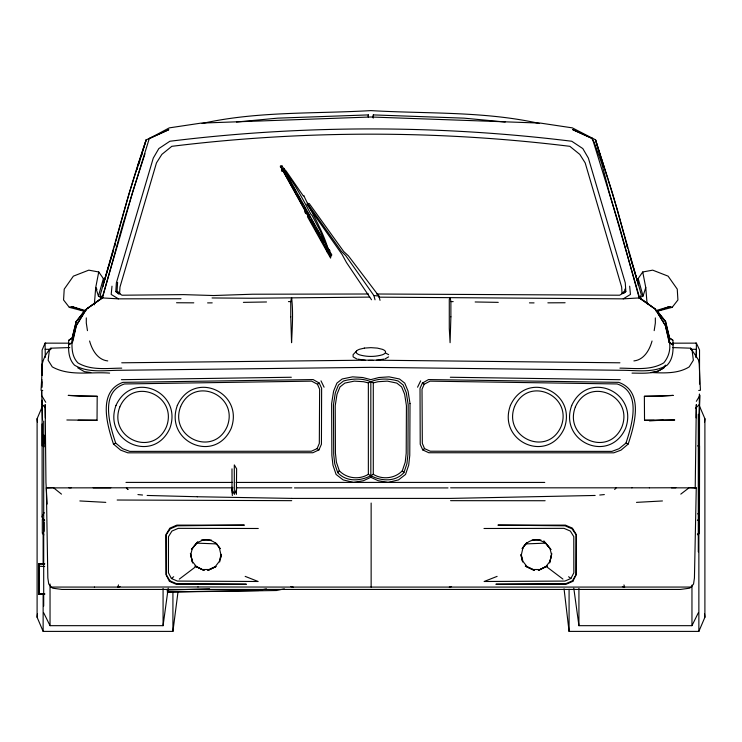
<?xml version="1.0" encoding="UTF-8"?>
<svg xmlns="http://www.w3.org/2000/svg" width="742" height="742" viewBox="0 0 742 742"><rect width="100%" height="100%" fill="white"/><g stroke="black" fill="none" stroke-linecap="round" stroke-linejoin="round"><path stroke-width="1.11" d="M44.594 563.827L38.816 563.939L38.816 594.138L44.594 594.045M42.118 445.97L42.118 423.988M45.345 417.839L45.16 404.594L45.948 482.504L47.136 504.059M657.366 311.315L665.435 321.527L669.534 338.12L672.929 340.402C673.244 349.12 673.708 358.312 667.169 365.157C653.312 373.384 636.608 370.193 621.323 370.286L370.824 367.346L120.325 370.286C105.03 370.193 88.335 373.384 74.478 365.157C67.93 358.312 68.403 349.12 68.709 340.402L72.113 338.12L76.213 321.527L85.219 310.091M72.113 338.12C71.807 346.839 71.334 356.03 77.873 362.875C91.127 370.75 107.061 368.217 121.725 368.143M373.291 474.314L373.291 382.9C364.341 378.049 353.155 378.253 343.537 380.998L338.491 384.977L335.347 392.657L333.473 404.65L333.705 454.364L334.735 463.75L337.74 472.635C347.043 482.912 362.467 481.002 373.291 474.314C382.325 479.981 395.013 478.599 402.34 470.743L405.215 462.247L406.208 453.26L406.43 405.707L404.64 394.234L401.626 386.888L396.794 383.085L387.333 381.119L378.03 381.722L373.291 382.9M638.166 285.178L638.176 278.491L642.739 271.98L652.71 270.153L668.106 276.154L677.26 289.139L677.91 299.972L672.178 307.346L656.438 311.464L669.831 306.539L672.178 307.346M696.135 417.839L696.33 404.594L695.217 488.171M699.363 394.215L699.363 516.413L698.779 519.326L699.446 516.349L699.53 445.905L697.582 445.905M38.872 575.894L38.899 566.192L44.668 566.526M697.832 513.566L699.446 516.349L699.53 394.215M44.724 563.837L38.936 563.939L38.76 569.68L38.788 594.138L44.585 593.962M38.955 588.016L38.918 593.396L38.881 587.998M78.133 420.213L97.035 420.269L97.193 396.302L68.199 395.393L81.305 396.302L97.193 396.302M696.358 357.384L696.376 343.138L672.521 343.175M695.968 357.551L696.469 349.306L690.7 349.297M373.282 117.143L373.319 114.908L463.935 118.145L505.191 122.013M41.682 390.904L42.517 419.805M41.932 379.616L41.756 387.519L41.932 381.787M69.776 347.562L50.827 348.183C43.861 355.678 40.43 364.841 42.034 375.1L42.118 350.011L45.077 343.138L69.108 343.175M698.964 419.805L699.901 395.412L696.339 401.32M41.7 390.876L41.58 395.412L45.763 402.303M42.108 374.97L42.285 363.812M689.235 487.559L696.265 487.893L694.438 577.99L693.557 583.982L691.229 587.061L689.457 588.221L680.442 589.436L61.836 589.436L52.83 588.221L51.05 587.061L48.731 583.982L47.84 577.99L46.347 487.893L53.378 487.559M373.217 118.136L373.319 114.908M236.318 492.836L236.633 487.123M42.285 368.153L41.033 390.246L42.748 390.468M236.364 494.395L236.633 468.861L234.314 464.919L234.314 494.024L231.996 489.878L231.996 468.861M118.757 294.11L115.808 291.523L116.364 282.897L153.269 158.12L158.825 148.585L169.881 141.249C303.153 124.814 438.494 124.814 571.757 141.249L582.822 148.585L588.378 158.12L625.283 282.897L625.84 291.523L623.623 293.461M117.598 282.35L117.041 290.929L119.981 293.517M119.564 293.656L119.991 287.015L156.469 162.878L161.867 154.382L171.801 146.322C303.803 130.119 437.845 130.119 569.847 146.322L579.78 154.382L585.178 162.878L621.648 287.015L622.084 293.656M94.299 304.869L95.718 287.553L98.742 271.98L88.771 270.153L73.375 276.154L64.22 289.139L63.571 299.972L69.303 307.346L85.042 311.464L71.649 306.539L69.303 307.346M111.986 286.171L111.198 294.453L118.414 298.85L181.02 298.729M281.923 166.672L281.997 165.92L280.393 166.143L330.014 255.814L330.774 256.138L331.693 254.84L281.997 165.92M281.663 168.675L282.043 171.207L281.663 168.675L283.945 168.36L284.483 169.315L282.192 169.63M283.796 169.937L283.945 168.36M330.014 255.814L330.088 255.062L331.693 254.84M624.885 289.102L624.699 290.929L621.768 293.517M177.95 592.246L172.923 631.396L43.138 631.396L37.1 617.261L37.452 613.903M327.63 251.037L327.463 252.614L327.111 250.082L329.392 249.794L329.921 250.75L327.63 251.037L327.111 250.082M329.225 251.362L329.392 249.794M704.548 422.087L704.9 418.72L699.298 405.614M137.316 169.269L137.836 165.067L142.102 154.095M43.704 612.846L50.039 625.673L163.073 625.673L168.202 588.239M654.184 330.644L655.344 323.039L655.344 317.91M549.683 562.983L551.77 553.365M72.846 341.357L76.361 325.543L86.526 309.034L102.229 297.644L119.11 239.787M522.813 548.347L521.338 554.895L522.952 561.369L527.033 566.638L533.248 569.513L540.028 569.522L546.093 566.35L549.924 561.444L551.538 554.784L550.017 548.57L545.565 543.005L539.536 540.111A14.747 14.747 0 0 0 522.822 548.347M220.393 558.717L221.376 554.413M549.896 561.944L551.612 554.422M84.95 310.462L76.213 321.527L72.234 337.907L68.858 340.142M219.66 561.954L221.45 554.441M103.481 283.741L109.306 264.282M119.425 238.674L132.586 192.159L144.978 153.77M113.786 248.765L111.226 257.724M114.379 246.604L115.27 243.348M115.863 241.187C124.981 207.139 134.71 173.099 146.248 139.83L168.833 129.674L149.272 138.559L122.977 223.778L102.452 297.932L86.295 309.219L76.213 325.682L72.113 342.516L68.709 344.798M102.35 298.071L98.436 296.077L103.407 278.491L103.314 286.291M109.63 263.187L110.901 258.819M103.62 283.398L113.099 251.371M114.407 246.956L115.381 243.645M138.902 164.13L139.886 160.819M141.843 154.188L146.248 139.83M628.177 444.059C634.558 424.962 644.204 391.331 618.68 382.353L428.514 379.57L422.421 383.048L420.018 388.298L420.222 444.245L422.708 449.902L428.811 452.741L613.782 452.824L620.998 450.144L628.177 444.059L625.96 443.085L619.041 448.715L611.872 451.386L430.258 451.219L424.554 448.622L422.328 443.41L422.012 389.216L424.211 384.235L430.026 381.147L617.186 383.957C641.96 392.23 631.961 424.934 625.96 443.085M639.131 298.071L643.045 296.077L645.763 287.553L642.739 271.98M94.392 587.089L117.802 587.089L118.507 584.909M403.908 472.635L406.913 463.75L407.942 454.364L408.174 404.65L406.301 392.657L403.156 384.977L398.111 380.998C388.483 378.253 377.307 378.049 368.357 382.9L363.617 381.722L354.314 381.119L344.854 383.085L340.022 386.888L337.007 394.234L335.217 405.707L335.44 453.26L336.423 462.247L339.307 470.743C346.635 478.599 359.323 479.981 368.357 474.314C379.181 481.002 394.605 482.912 403.908 472.635L402.34 470.743M146.091 139.83L129.043 193.634L100.253 295.019L102.452 297.932L118.414 298.85M652.042 341.005C649.612 349.909 644.047 359.842 633.9 360.927M317.094 448.622L319.32 443.41L319.635 389.216L317.437 384.235L311.621 381.147L124.461 383.957C99.688 392.23 109.686 424.934 115.687 443.085L122.606 448.715L129.776 451.386L311.39 451.219L317.094 448.622L318.93 449.902L321.425 444.245L321.629 388.298L319.227 383.048L313.133 379.57L122.968 382.353C97.443 391.331 107.089 424.962 113.47 444.059L120.64 450.144L127.865 452.824L312.836 452.741L318.93 449.902M37.1 617.261L37.1 418.72L42.702 405.614M564.05 588.823L569.077 631.396L698.862 631.396L704.9 617.261L704.9 418.72M417.56 387.213L420.668 380.841M573.798 588.239L578.927 625.673L691.961 625.673L698.296 612.846M572.833 581.338L576.117 574.957L576.228 534.398L572.407 528.146L565.404 525.123L497.928 525.123L565.014 525.809L571.952 528.777L576.172 534.889L576.07 574.586L572.397 580.838L565.84 583.666L495.888 584.223L566.22 584.223L572.833 581.338L572.397 580.838M497.112 576.376L484.127 581.496L564.912 581.069L570.886 578.5L573.844 572.805L573.789 536.633L570.338 531.059L564.022 528.35L483.997 528.489M50.827 348.183L49.297 351.003L48.137 360.241L52.265 366.873C69.553 376.574 90.663 371.584 109.621 373.105M234.314 494.024L236.633 489.878M44.232 512.648L42.118 516.349L42.702 519.326L44.631 520.244M380.034 300.325L378.893 296.049L348.434 255.879L343.741 251.566L309.256 203.558L307.494 203.391L306.91 204.319L342.145 254.571L346.495 262.547L371.529 299.759M664.897 366.029L663.719 367.846C654.676 374.487 642.646 373.087 632.017 373.105M665.657 365.12L663.877 367.846L657.273 371.649L650.743 372.512C663.561 373.068 677.956 373.968 689.216 366.873L693.353 360.241L692.184 351.003L690.654 348.183L672.818 347.599M525.364 544.313L522.118 548.616L526.783 542.615M191.445 549.497L197.734 541.725M337.74 472.635L339.307 470.743M192.113 548.616L197.186 542.597M169.445 581.338L169.89 580.838L176.438 583.666L246.39 584.223L176.058 584.223L169.445 581.338L166.171 574.957L166.05 534.398L169.872 528.146L176.874 525.123L244.359 525.123L177.264 525.809L170.326 528.777L166.115 534.889L166.208 574.586L169.89 580.838M614.673 489.497L616.203 487.8M697.897 534.899L699.446 533.21L699.446 519.354L697.332 520.244M356.494 351.096L353.09 354.676L353.118 356.874L356.707 358.924M695.412 408.434L699.307 404.511M76.129 321.499L78.689 319.245M258.281 528.489L178.256 528.35L171.94 531.059L168.49 536.633L168.434 572.805L171.393 578.5L173.693 576.729M680.794 494.126L688.984 487.856L696.265 487.893M179.332 579.094L196.185 566.35L202.251 569.522L209.031 569.513L215.254 566.638L219.326 561.369L220.949 554.895L219.465 548.347A14.747 14.747 0 0 0 202.742 540.111L196.713 543.005L192.261 548.57L190.74 554.784L192.354 561.444L196.185 566.35M86.526 309.034L102.962 297.468M422.708 449.902L424.554 448.622M317.437 384.235L319.227 383.048M378.856 297.162L623.234 298.85L630.45 294.453L629.661 286.171M625.84 291.523L619.616 295.214L376.565 293.999M385.015 358.924L388.604 356.874M68.858 344.585L72.595 342.489M208.01 570.422L215.95 566.6M207.918 570.413L215.894 566.6M544.767 482.43L388.085 482.402L378.216 480.723L370.824 477.31L363.432 480.723L353.563 482.402L236.086 482.43M113.47 444.059L115.687 443.085M697.332 534.092L699.446 533.21M655.538 310.703L669.831 306.539L656.438 311.464M202.102 123.497C257.316 111.087 314.645 113.906 370.824 110.604C427.002 113.906 484.331 111.087 539.545 123.497M266.434 588.833L258.689 590.521L167.145 591.903M292.96 587.089L449.318 587.089L451.563 586.597M117.802 587.089L120.074 586.607M284.353 588.86L276.469 590.521L167.442 592.07M383.948 359.119L376.407 360.213M592.478 138.225L592.218 139.329L594.092 142.065L601.706 163.323L609.163 192.159L639.521 297.644L655.223 309.034L665.389 325.543L669.154 342.489L672.892 344.585M698.732 390.468L700.448 390.246L699.196 363.812L698.435 359.842L690.654 348.183M599.749 495.025L604.34 494.58M236.457 122.013L277.703 118.145L368.329 114.908L368.394 117.06M695.699 343.194L696.376 343.138L699.53 349.909L699.53 384.078M654.138 420.269L644.529 420.269L644.371 396.302L673.282 395.393L660.176 396.302L644.371 396.302M662.439 500.952L636.497 502.371M373.078 360.417L368.644 360.417M623.234 298.85L639.187 297.932L655.344 309.219L665.435 325.682L669.534 342.516C670.666 349.918 668.579 357.125 663.765 362.875C650.521 370.75 634.577 368.217 619.922 368.143M525.568 543.923L545.166 543.153M663.329 420.213L649.25 420.686L674.728 419.991L644.529 420.269M166.894 590.122L209.578 588.786M38.844 569.698L38.909 594.138L44.715 593.971M595.149 495.461L450.57 498.411L291.708 498.411M212.203 302.866L207.593 302.894M243.395 302.356L266.499 301.975M288.443 301.623L290.762 301.586M38.936 594.138L44.724 594.045M121.41 379.691L291.328 377.251M649.38 487.828L675.869 487.763M691.229 587.061L449.318 587.089M149.272 138.559L169.287 127.874L201.128 123.098L370.824 116.995L540.519 123.098L572.36 127.874L595.557 139.83L612.604 193.634L641.394 295.019L639.187 297.932L618.661 223.778L592.376 138.559L572.815 129.674L592.376 138.559M369.674 297.106L251.167 298.247L212.054 297.959M565.107 302.755L547.856 302.838M121.725 362.801L370.824 360.139L619.922 362.801M46.347 487.893L126.576 487.8L127.967 489.497M534.054 302.894L529.445 302.866M45.754 343.194L45.077 343.138L45.179 349.306L50.938 349.297M532.107 540.028L540.937 540M117.644 587.089L198.068 586.959M94.559 587.089L51.05 587.061M368.524 293.999L252.558 294.222L213.566 295.529L183.487 294.62L122.031 295.214L115.808 291.523M97.035 420.269L66.854 419.991M125.973 482.402L232.626 482.43M93.158 487.828L110.799 487.828M233.025 487.819L126.372 487.8L127.81 489.497M236.485 487.819L291.829 487.819M450.617 487.819L631.98 487.828M631.85 487.819L649.454 487.828M291.708 500.664L117.162 500.025M671.417 487.837L688.984 487.856M450.57 500.664L545.129 500.729M197.91 586.959L293.127 587.089L290.873 586.597M201.342 540L211.285 540.028M193.792 302.838L176.54 302.755M450.32 377.251L620.238 379.691M450.886 301.586L453.195 301.623M475.149 301.975L498.253 302.356M68.969 487.8L71.195 487.837M197.279 496.741L291.875 498.411M147.129 495.461L197.437 496.741M197.279 543.153L216.877 543.923M105.791 502.371L79.839 500.952M365.324 360.213L357.774 359.119M137.938 494.58L142.538 495.025M307.494 203.391L341.403 251.371L345.661 255.508L373.885 295.529L378.893 296.049M90.821 372.512L84.375 371.649L77.771 367.846M107.748 360.927C97.601 359.842 92.036 349.909 89.596 341.005M622.371 586.607L624.643 587.089L623.939 584.909M85.942 310.703L71.649 306.539L85.042 311.464M38.899 566.192L38.955 571.6M245.166 576.376L258.151 581.496L177.366 581.069L171.393 578.5M44.418 520.244L42.303 519.354L42.303 533.21L43.852 534.899M280.318 166.894L281.079 167.219M525.392 566.118L534.37 570.413M525.345 566.118L534.277 570.422M195.109 566.118L204.041 570.422M195.035 566.081L203.939 570.403M98.538 296.077L102.452 298.071M385.998 353.266L388.632 354.676M669.015 342.424L672.929 344.798L669.534 342.516L669.534 338.12M422.421 383.048L424.211 384.235M672.892 340.142L669.516 337.907L665.62 321.499L657.226 310.963M638.788 297.468L655.223 309.034M546.093 566.35L562.946 579.094M568.595 576.729L570.886 578.5M53.637 487.865L61.484 494.126M663.914 319.997L665.62 321.499M42.173 404.511L45.308 407.646M545.092 542.597L550.889 549.479M543.849 540.862L550.833 549.497M215.505 542.615L220.198 548.644L218.862 546.891M98.742 271.98L103.305 278.491M96.989 289.389L95.718 287.553L98.436 296.077M38.909 563.883L38.955 568.548M595.39 139.83L607.865 178.748M284.752 171.727L286.44 174.76M287.571 176.781L288.703 178.803M289.834 180.816L296.049 191.937M297.171 193.959L300.566 200.015M301.688 202.037L302.819 204.059M303.951 206.081L305.648 209.114M306.771 211.136L310.165 217.193M311.288 219.215L314.682 225.28M315.814 227.302L319.765 234.37M320.896 236.392L324.282 242.458M328.233 249.525L331.618 255.591M280.393 166.143L330.774 256.138L330.589 258.086L307.438 216.655M304.61 211.609L305.741 213.631M320.98 380.841L324.087 387.213M600.714 157.091L604.071 167.163M608.19 179.833L617.427 210.069L624.003 234.657M632.666 265.358L637.86 282.619M595.557 139.83L600.13 155.291M601.437 159.715L603.07 165.234M626.591 244.749L627.565 248.06M628.224 250.267L637.693 282.294M629.587 254.868L630.144 256.769M630.422 257.724L632.342 264.282M638.176 278.491L643.045 296.077M624.3 235.77L627.565 247.68M373.885 295.529L375.025 299.805M520.838 554.441L522.628 561.954M521.153 555.489L522.377 560.869M192.391 561.944L190.425 553.356L192.595 562.983M42.702 519.326L42.118 516.349L42.118 400.059M87.463 330.644L86.295 323.039L86.295 317.91M704.548 613.903L704.9 617.261M37.1 418.72L37.452 422.087M645.763 287.553L647.08 303.71M231.996 489.878L232.339 495.526M231.996 487.123L232.32 492.836M368.329 114.908L368.366 117.143M44.028 435.164L44.14 443.178M45.179 349.306L45.281 357.384M43.936 435.285L44.075 446.767M699.363 445.905L699.446 516.349M699.187 519.354L699.187 533.21M698.862 517.999L698.862 520.263M698.862 532.673L698.862 631.396M698.296 414.305L698.296 551.89M691.961 585.104L691.961 625.673M578.927 588.415L578.927 625.673M569.077 589.241L569.077 631.396M371.139 503.048L371.139 587.089M370.824 381.407L370.824 477.31M368.357 382.9L368.357 474.314M172.923 591.476L172.923 631.396M163.073 588.415L163.073 625.673M50.039 584L50.039 625.673M44.084 522.09L44.084 531.346M43.704 421.066L43.704 606.075M43.138 532.673L43.138 564.439M43.138 593.711L43.138 631.396M294.491 487.911A537.431 2.736 0 0 1 448.001 487.911M290.762 316.834L291.56 342.702C292.218 327.797 293.368 312.382 291.606 297.718L290.762 301.215L290.762 316.834M450.886 316.834L450.088 342.702L449.281 328.474L449.281 299.508L450.042 297.718L450.886 301.215L450.886 316.834M410.02 403.611L409.769 455.402L408.694 465.188L405.54 474.453L398.482 479.916L388.085 482.402L353.563 482.402L343.166 479.916L336.107 474.453L332.954 465.188L331.869 455.402L331.628 403.611L333.594 391.117L336.896 383.122L342.192 378.986L352.552 376.853L362.755 377.53L370.824 379.635L378.893 377.53L389.086 376.853L399.456 378.986L404.752 383.122L408.054 391.117L410.02 403.611M115.984 405.429C102.786 441.62 153.427 464.39 169.825 428.412C183.033 392.221 132.391 369.46 115.984 405.429M119.814 406.978C107.933 437.928 152.796 458.046 166.394 426.863C178.275 395.913 133.421 375.795 119.814 406.978M177.338 405.429C164.14 441.62 214.781 464.39 231.179 428.412C244.378 392.221 193.736 369.46 177.338 405.429M180.649 406.523C168.759 437.474 213.622 457.591 227.219 426.409C239.109 395.458 194.246 375.341 180.649 406.523M510.413 405.429C497.205 441.62 547.846 464.39 564.245 428.412C577.452 392.221 526.811 369.46 510.413 405.429M514.568 406.523C502.677 437.474 547.54 457.591 561.138 426.409C573.028 395.458 528.165 375.341 514.568 406.523M571.72 405.429C558.522 441.62 609.163 464.39 625.562 428.412C638.76 392.221 588.118 369.46 571.72 405.429M575.356 406.978C563.466 437.928 608.329 458.046 621.926 426.863C633.816 395.913 588.953 375.795 575.356 406.978M547.244 566.081L538.34 570.403L547.179 566.118M364.396 348.1L359.295 349.334A14.144 4.322 0 0 0 359.406 354.815C366.845 356.958 374.886 356.958 382.315 354.815A14.144 4.322 0 0 0 382.427 349.334L377.335 348.1L370.861 347.655L364.396 348.1M303.914 195.907L303.19 195.767L286.199 171.114L284.538 169.343L282.841 168.805C294.231 182.374 302.476 198.606 310.842 214.188L312.132 215.468L320.108 230.66L328.697 250.963C323.28 231.504 312.41 214.104 303.914 195.907"/></g></svg>
